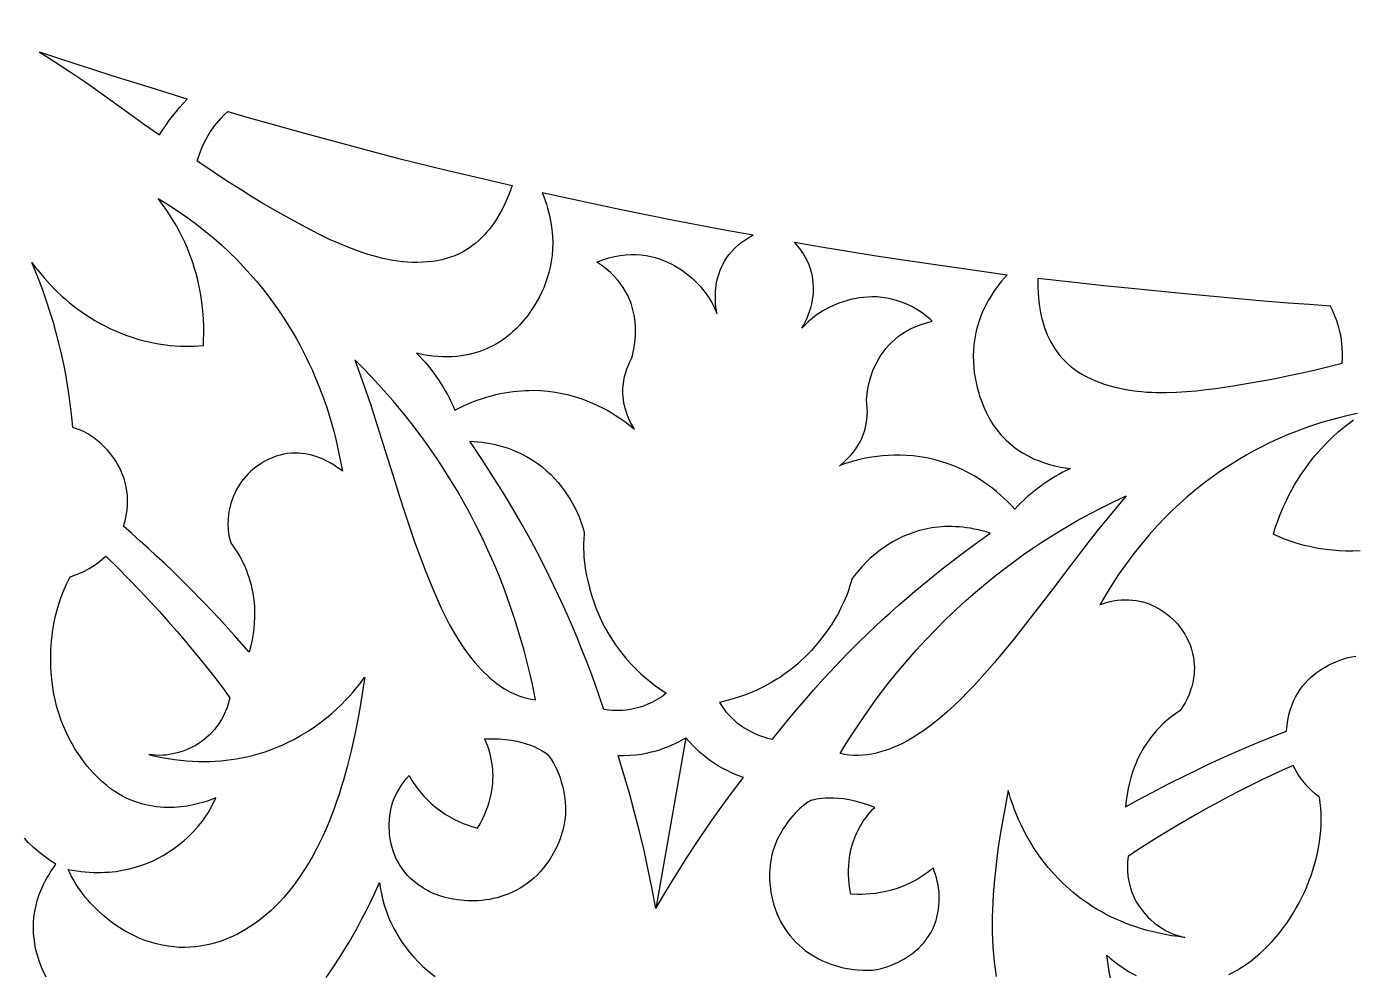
# Model space of a CAD drawing. Extents: x -570 to 570, y -570 to 570.
# Drawn here: x -121.8 to -22.7, y -429.1 to -358.4 of the extents above; entities that cross this region are included whole.
import ezdxf

# ---------------------------------------------------------------- set-up
doc = ezdxf.new("R2010")
doc.units = 0
doc.layers.add('LAYER_1', color=18, linetype='CONTINUOUS')
doc.layers.add('LAYER_2', color=174, linetype='CONTINUOUS')

msp = doc.modelspace()

# ---------------------------------------------------------------- linework, layer by layer
at = {"layer": 'LAYER_1'}
for points in [[(-120.791, -360.288), (-120.212, -360.645), (-119.638, -361.009), (-118.501, -361.755), (-117.378, -362.523), (-116.265, -363.305), (-114.053, -364.892), (-112.947, -365.685), (-111.836, -366.47), (-111.609, -366.113), (-111.371, -365.763), (-111.123, -365.42), (-110.866, -365.083), (-110.6, -364.752), (-110.327, -364.428), (-110.048, -364.11), (-109.762, -363.797), (-112.528, -362.946), (-115.291, -362.086), (-116.67, -361.649), (-118.046, -361.204), (-119.42, -360.751)], [(-85.514, -370.257), (-85.737, -370.864), (-85.884, -371.227), (-86.059, -371.619), (-86.263, -372.032), (-86.499, -372.46), (-86.768, -372.895), (-86.916, -373.112), (-87.074, -373.328), (-87.241, -373.542), (-87.418, -373.753), (-87.606, -373.96), (-87.804, -374.163), (-88.013, -374.359), (-88.232, -374.548), (-88.463, -374.73), (-88.706, -374.902), (-88.961, -375.066), (-89.228, -375.218), (-89.507, -375.359), (-89.8, -375.488), (-90.105, -375.603), (-90.424, -375.704), (-90.756, -375.789), (-91.102, -375.858), (-91.47, -375.913), (-91.838, -375.952), (-92.206, -375.976), (-92.575, -375.986), (-92.944, -375.981), (-93.314, -375.963), (-93.683, -375.932), (-94.052, -375.888), (-94.421, -375.832), (-94.789, -375.765), (-95.157, -375.687), (-95.525, -375.599), (-95.891, -375.501), (-96.257, -375.393), (-96.622, -375.277), (-96.985, -375.153), (-97.708, -374.882), (-98.424, -374.585), (-99.133, -374.265), (-99.834, -373.928), (-100.525, -373.578), (-101.205, -373.218), (-102.531, -372.488), (-103.362, -372.015), (-104.186, -371.531), (-105.005, -371.037), (-105.817, -370.532), (-106.624, -370.019), (-107.425, -369.496), (-108.221, -368.966), (-109.011, -368.428), (-108.899, -368.058), (-108.776, -367.709), (-108.643, -367.38), (-108.501, -367.071), (-108.353, -366.78), (-108.199, -366.508), (-108.041, -366.255), (-107.882, -366.019), (-107.722, -365.801), (-107.563, -365.6), (-107.256, -365.247), (-106.973, -364.959), (-106.727, -364.731), (-105.303, -365.152), (-103.876, -365.559), (-101.014, -366.348), (-98.146, -367.117), (-95.279, -367.887), (-94.065, -368.208), (-92.847, -368.517), (-90.406, -369.107), (-87.96, -369.68)], [(-108.557, -382.194), (-108.537, -381.772), (-108.527, -381.298), (-108.531, -380.775), (-108.553, -380.207), (-108.598, -379.598), (-108.671, -378.951), (-108.719, -378.614), (-108.776, -378.269), (-108.842, -377.917), (-108.918, -377.558), (-109.004, -377.192), (-109.102, -376.82), (-109.21, -376.442), (-109.331, -376.059), (-109.465, -375.671), (-109.611, -375.279), (-109.772, -374.882), (-109.947, -374.483), (-110.137, -374.08), (-110.342, -373.675), (-110.564, -373.268), (-110.802, -372.86), (-111.057, -372.45), (-111.331, -372.04), (-111.622, -371.629), (-111.933, -371.219), (-111.167, -371.687), (-110.431, -372.167), (-109.725, -372.659), (-109.047, -373.16), (-108.398, -373.67), (-107.776, -374.188), (-107.182, -374.712), (-106.614, -375.242), (-106.072, -375.777), (-105.555, -376.315), (-105.063, -376.855), (-104.595, -377.396), (-104.15, -377.938), (-103.729, -378.479), (-103.329, -379.017), (-102.952, -379.553), (-102.595, -380.084), (-102.258, -380.61), (-101.942, -381.13), (-101.644, -381.642), (-101.366, -382.145), (-101.105, -382.639), (-100.862, -383.122), (-100.635, -383.594), (-100.425, -384.052), (-100.23, -384.496), (-99.884, -385.338), (-99.594, -386.112), (-99.353, -386.807), (-99.166, -387.391), (-98.992, -387.978), (-98.83, -388.57), (-98.68, -389.165), (-98.541, -389.762), (-98.412, -390.362), (-98.294, -390.964), (-98.186, -391.567), (-98.376, -391.413), (-98.561, -391.277), (-98.802, -391.115), (-99.095, -390.939), (-99.435, -390.761), (-99.622, -390.674), (-99.82, -390.59), (-100.027, -390.512), (-100.244, -390.439), (-100.47, -390.374), (-100.705, -390.318), (-100.948, -390.273), (-101.199, -390.239), (-101.457, -390.218), (-101.721, -390.212), (-101.992, -390.222), (-102.269, -390.249), (-102.551, -390.295), (-102.837, -390.361), (-103.128, -390.448), (-103.423, -390.558), (-103.722, -390.692), (-104.023, -390.852), (-104.327, -391.039), (-104.633, -391.254), (-104.843, -391.421), (-105.04, -391.594), (-105.224, -391.772), (-105.396, -391.957), (-105.556, -392.146), (-105.703, -392.339), (-105.839, -392.536), (-105.964, -392.736), (-106.078, -392.939), (-106.181, -393.143), (-106.274, -393.349), (-106.358, -393.555), (-106.432, -393.762), (-106.497, -393.968), (-106.553, -394.174), (-106.6, -394.377), (-106.671, -394.778), (-106.713, -395.165), (-106.727, -395.534), (-106.717, -395.881), (-106.686, -396.2), (-106.636, -396.488), (-106.57, -396.739), (-106.491, -396.948), (-106.344, -397.163), (-106.206, -397.359), (-106.038, -397.615), (-105.849, -397.929), (-105.65, -398.301), (-105.448, -398.729), (-105.35, -398.965), (-105.255, -399.215), (-105.164, -399.478), (-105.079, -399.756), (-105.001, -400.047), (-104.93, -400.352), (-104.869, -400.671), (-104.819, -401.003), (-104.779, -401.349), (-104.753, -401.708), (-104.74, -402.081), (-104.743, -402.467), (-104.762, -402.866), (-104.798, -403.278), (-104.853, -403.704), (-104.928, -404.142), (-105.025, -404.593), (-105.143, -405.057), (-106.239, -403.814), (-107.357, -402.589), (-108.497, -401.383), (-109.659, -400.198), (-110.247, -399.613), (-110.841, -399.034), (-111.44, -398.46), (-112.044, -397.891), (-112.653, -397.329), (-113.268, -396.772), (-113.887, -396.221), (-114.511, -395.676), (-114.397, -395.262), (-114.312, -394.86), (-114.254, -394.472), (-114.222, -394.096), (-114.214, -393.733), (-114.229, -393.383), (-114.264, -393.045), (-114.318, -392.721), (-114.39, -392.409), (-114.478, -392.11), (-114.581, -391.824), (-114.696, -391.55), (-114.822, -391.29), (-114.958, -391.042), (-115.102, -390.807), (-115.252, -390.584), (-115.406, -390.375), (-115.564, -390.178), (-115.723, -389.994), (-115.882, -389.823), (-116.193, -389.519), (-116.484, -389.267), (-116.741, -389.065), (-116.953, -388.915), (-117.186, -388.768), (-117.457, -388.628), (-117.735, -388.504), (-118.02, -388.395), (-118.31, -388.3), (-118.381, -387.51), (-118.469, -386.721), (-118.573, -385.932), (-118.694, -385.145), (-118.83, -384.36), (-118.983, -383.578), (-119.151, -382.798), (-119.335, -382.021), (-119.535, -381.249), (-119.75, -380.481), (-119.981, -379.718), (-120.228, -378.961), (-120.49, -378.209), (-120.767, -377.464), (-121.06, -376.725), (-121.368, -375.994), (-121.105, -376.339), (-120.799, -376.722), (-120.449, -377.136), (-120.053, -377.575), (-119.611, -378.031), (-119.121, -378.496), (-118.858, -378.731), (-118.583, -378.965), (-118.296, -379.198), (-117.995, -379.429), (-117.683, -379.658), (-117.357, -379.882), (-117.018, -380.103), (-116.666, -380.317), (-116.301, -380.525), (-115.923, -380.726), (-115.531, -380.919), (-115.126, -381.102), (-114.707, -381.276), (-114.274, -381.438), (-113.826, -381.589), (-113.365, -381.727), (-112.889, -381.852), (-112.399, -381.962), (-111.895, -382.057), (-111.375, -382.136), (-111.025, -382.177), (-110.674, -382.206), (-110.321, -382.224), (-109.968, -382.233), (-109.262, -382.227)], [(-76.38, -388.441), (-76.537, -388.18), (-76.675, -387.922), (-76.797, -387.667), (-76.902, -387.417), (-76.991, -387.171), (-77.066, -386.93), (-77.127, -386.694), (-77.174, -386.462), (-77.21, -386.237), (-77.234, -386.016), (-77.248, -385.802), (-77.252, -385.595), (-77.247, -385.394), (-77.235, -385.199), (-77.189, -384.833), (-77.122, -384.497), (-77.04, -384.194), (-76.951, -383.928), (-76.86, -383.698), (-76.702, -383.363), (-76.622, -383.206), (-76.59, -383.114), (-76.537, -382.933), (-76.473, -382.672), (-76.407, -382.339), (-76.35, -381.943), (-76.311, -381.494), (-76.302, -381.252), (-76.302, -380.999), (-76.312, -380.738), (-76.332, -380.468), (-76.365, -380.192), (-76.412, -379.91), (-76.473, -379.623), (-76.55, -379.332), (-76.645, -379.039), (-76.759, -378.744), (-76.893, -378.449), (-77.047, -378.155), (-77.225, -377.863), (-77.426, -377.573), (-77.652, -377.288), (-77.904, -377.008), (-78.184, -376.734), (-78.493, -376.467), (-78.831, -376.209), (-79.202, -375.96), (-78.746, -375.787), (-78.302, -375.648), (-77.869, -375.541), (-77.448, -375.464), (-77.038, -375.416), (-76.641, -375.394), (-76.256, -375.397), (-75.884, -375.424), (-75.524, -375.471), (-75.177, -375.538), (-74.842, -375.622), (-74.521, -375.722), (-74.213, -375.836), (-73.918, -375.962), (-73.637, -376.098), (-73.37, -376.243), (-73.117, -376.394), (-72.877, -376.55), (-72.652, -376.709), (-72.442, -376.87), (-72.065, -377.186), (-71.748, -377.486), (-71.492, -377.753), (-71.298, -377.975), (-71.104, -378.22), (-70.975, -378.403), (-70.852, -378.591), (-70.624, -378.979), (-70.417, -379.379), (-70.229, -379.788), (-70.273, -379.554), (-70.305, -379.332), (-70.333, -379.051), (-70.35, -378.719), (-70.347, -378.344), (-70.336, -378.142), (-70.317, -377.933), (-70.289, -377.717), (-70.252, -377.495), (-70.204, -377.268), (-70.144, -377.037), (-70.072, -376.803), (-69.986, -376.567), (-69.885, -376.331), (-69.769, -376.094), (-69.636, -375.858), (-69.486, -375.625), (-69.317, -375.394), (-69.129, -375.167), (-68.92, -374.946), (-68.69, -374.73), (-68.438, -374.521), (-68.162, -374.32), (-67.861, -374.128), (-67.536, -373.946), (-69.511, -373.594), (-71.484, -373.228), (-73.455, -372.849), (-75.423, -372.459), (-77.389, -372.057), (-79.353, -371.645), (-81.315, -371.224), (-83.275, -370.794), (-83.16, -371.083), (-83.055, -371.37), (-82.96, -371.652), (-82.874, -371.931), (-82.798, -372.207), (-82.731, -372.48), (-82.673, -372.748), (-82.623, -373.014), (-82.547, -373.533), (-82.503, -374.038), (-82.488, -374.528), (-82.5, -375.003), (-82.536, -375.463), (-82.596, -375.906), (-82.676, -376.334), (-82.775, -376.746), (-82.89, -377.141), (-83.02, -377.52), (-83.162, -377.881), (-83.314, -378.225), (-83.475, -378.552), (-83.642, -378.861), (-83.814, -379.152), (-83.987, -379.424), (-84.16, -379.678), (-84.331, -379.913), (-84.66, -380.326), (-84.955, -380.661), (-85.201, -380.914), (-85.477, -381.172), (-85.653, -381.332), (-85.821, -381.473), (-86.041, -381.644), (-86.313, -381.835), (-86.637, -382.037), (-87.013, -382.242), (-87.22, -382.343), (-87.439, -382.441), (-87.672, -382.536), (-87.917, -382.625), (-88.174, -382.709), (-88.444, -382.786), (-88.727, -382.854), (-89.022, -382.914), (-89.33, -382.963), (-89.65, -383), (-89.982, -383.025), (-90.327, -383.037), (-90.684, -383.033), (-91.053, -383.014), (-91.434, -382.977), (-91.827, -382.923), (-92.233, -382.85), (-92.65, -382.756), (-92.426, -382.984), (-92.207, -383.219), (-91.993, -383.459), (-91.785, -383.706), (-91.584, -383.957), (-91.388, -384.214), (-91.198, -384.475), (-91.015, -384.742), (-90.838, -385.012), (-90.668, -385.287), (-90.504, -385.565), (-90.347, -385.847), (-90.197, -386.132), (-90.054, -386.421), (-89.918, -386.712), (-89.79, -387.005), (-89.435, -386.829), (-89.084, -386.665), (-88.736, -386.513), (-88.392, -386.374), (-88.05, -386.247), (-87.713, -386.131), (-87.378, -386.026), (-87.048, -385.933), (-86.721, -385.85), (-86.397, -385.777), (-86.078, -385.714), (-85.762, -385.661), (-85.451, -385.618), (-85.143, -385.583), (-84.839, -385.557), (-84.54, -385.54), (-84.245, -385.531), (-83.954, -385.529), (-83.385, -385.548), (-82.834, -385.595), (-82.302, -385.666), (-81.788, -385.76), (-81.295, -385.874), (-80.821, -386.005), (-80.368, -386.15), (-79.936, -386.308), (-79.526, -386.476), (-79.139, -386.651), (-78.774, -386.831), (-78.432, -387.013), (-78.115, -387.195), (-77.822, -387.373), (-77.554, -387.547), (-77.096, -387.868), (-76.745, -388.137), (-76.505, -388.335)], [(-61.083, -391.155), (-60.846, -390.963), (-60.628, -390.767), (-60.427, -390.569), (-60.243, -390.369), (-60.075, -390.169), (-59.922, -389.967), (-59.784, -389.765), (-59.66, -389.564), (-59.55, -389.364), (-59.452, -389.165), (-59.365, -388.968), (-59.291, -388.774), (-59.226, -388.584), (-59.171, -388.397), (-59.089, -388.036), (-59.037, -387.698), (-59.01, -387.386), (-59.003, -387.104), (-59.01, -386.858), (-59.043, -386.489), (-59.065, -386.314), (-59.063, -386.217), (-59.051, -386.028), (-59.022, -385.761), (-58.97, -385.425), (-58.889, -385.034), (-58.771, -384.598), (-58.697, -384.368), (-58.611, -384.13), (-58.512, -383.888), (-58.401, -383.641), (-58.276, -383.392), (-58.135, -383.143), (-57.979, -382.894), (-57.807, -382.647), (-57.618, -382.403), (-57.41, -382.165), (-57.184, -381.932), (-56.937, -381.708), (-56.671, -381.493), (-56.383, -381.289), (-56.072, -381.098), (-55.739, -380.919), (-55.382, -380.756), (-55, -380.61), (-54.593, -380.482), (-54.16, -380.373), (-54.351, -380.205), (-54.542, -380.046), (-54.925, -379.757), (-55.308, -379.503), (-55.69, -379.284), (-56.071, -379.098), (-56.449, -378.942), (-56.825, -378.816), (-57.196, -378.717), (-57.563, -378.643), (-57.924, -378.593), (-58.279, -378.565), (-58.627, -378.557), (-58.967, -378.568), (-59.298, -378.596), (-59.619, -378.638), (-59.93, -378.693), (-60.23, -378.76), (-60.518, -378.836), (-60.793, -378.92), (-61.054, -379.01), (-61.301, -379.105), (-61.532, -379.201), (-61.946, -379.396), (-62.289, -379.578), (-62.554, -379.736), (-62.827, -379.918), (-63.111, -380.142), (-63.383, -380.382), (-63.645, -380.633), (-63.899, -380.893), (-63.777, -380.688), (-63.672, -380.49), (-63.549, -380.236), (-63.42, -379.929), (-63.294, -379.576), (-63.235, -379.383), (-63.181, -379.179), (-63.133, -378.967), (-63.093, -378.745), (-63.06, -378.516), (-63.037, -378.279), (-63.025, -378.034), (-63.025, -377.783), (-63.039, -377.527), (-63.067, -377.265), (-63.111, -376.998), (-63.173, -376.728), (-63.252, -376.454), (-63.352, -376.177), (-63.472, -375.897), (-63.615, -375.616), (-63.781, -375.334), (-63.972, -375.052), (-64.189, -374.77), (-64.433, -374.488), (-62.455, -374.825), (-60.475, -375.148), (-58.492, -375.459), (-56.509, -375.76), (-52.537, -376.34), (-48.564, -376.907), (-48.782, -377.147), (-48.988, -377.388), (-49.183, -377.63), (-49.367, -377.871), (-49.539, -378.113), (-49.701, -378.355), (-49.853, -378.597), (-49.995, -378.838), (-50.126, -379.079), (-50.248, -379.32), (-50.361, -379.56), (-50.464, -379.799), (-50.559, -380.037), (-50.645, -380.274), (-50.792, -380.744), (-50.908, -381.209), (-50.996, -381.666), (-51.056, -382.116), (-51.091, -382.557), (-51.103, -382.988), (-51.094, -383.409), (-51.067, -383.817), (-51.023, -384.212), (-50.964, -384.593), (-50.893, -384.958), (-50.812, -385.308), (-50.722, -385.64), (-50.626, -385.954), (-50.525, -386.249), (-50.321, -386.776), (-50.124, -387.214), (-49.953, -387.554), (-49.751, -387.905), (-49.581, -388.16), (-49.406, -388.402), (-49.224, -388.632), (-49.038, -388.849), (-48.848, -389.054), (-48.653, -389.248), (-48.455, -389.431), (-48.254, -389.603), (-48.051, -389.765), (-47.846, -389.916), (-47.639, -390.058), (-47.431, -390.19), (-47.015, -390.427), (-46.6, -390.63), (-46.192, -390.802), (-45.795, -390.945), (-45.411, -391.063), (-45.046, -391.158), (-44.703, -391.232), (-44.386, -391.289), (-43.847, -391.361), (-44.136, -391.5), (-44.423, -391.646), (-44.706, -391.8), (-44.985, -391.961), (-45.261, -392.13), (-45.533, -392.305), (-45.801, -392.487), (-46.064, -392.675), (-46.323, -392.869), (-46.577, -393.07), (-46.826, -393.276), (-47.07, -393.488), (-47.308, -393.706), (-47.541, -393.929), (-47.769, -394.156), (-47.99, -394.389), (-48.263, -394.102), (-48.538, -393.828), (-48.813, -393.568), (-49.09, -393.319), (-49.367, -393.083), (-49.646, -392.859), (-49.924, -392.647), (-50.203, -392.447), (-50.483, -392.257), (-50.762, -392.078), (-51.041, -391.911), (-51.32, -391.753), (-51.598, -391.606), (-51.875, -391.468), (-52.152, -391.34), (-52.427, -391.222), (-52.702, -391.112), (-52.975, -391.011), (-53.516, -390.835), (-54.05, -390.69), (-54.574, -390.575), (-55.089, -390.488), (-55.591, -390.426), (-56.081, -390.387), (-56.556, -390.369), (-57.016, -390.369), (-57.458, -390.387), (-57.882, -390.418), (-58.286, -390.462), (-58.669, -390.516), (-59.029, -390.578), (-59.365, -390.646), (-59.675, -390.717), (-60.215, -390.862), (-60.637, -390.995), (-60.93, -391.098)], [(-46.279, -377.189), (-46.278, -377.835), (-46.263, -378.226), (-46.233, -378.653), (-46.183, -379.112), (-46.108, -379.594), (-46.003, -380.094), (-45.938, -380.349), (-45.864, -380.605), (-45.78, -380.863), (-45.685, -381.122), (-45.58, -381.38), (-45.463, -381.637), (-45.334, -381.893), (-45.192, -382.145), (-45.037, -382.394), (-44.868, -382.639), (-44.684, -382.879), (-44.485, -383.113), (-44.271, -383.34), (-44.04, -383.56), (-43.793, -383.772), (-43.528, -383.974), (-43.244, -384.167), (-42.943, -384.349), (-42.63, -384.518), (-42.311, -384.674), (-41.987, -384.817), (-41.658, -384.948), (-41.324, -385.066), (-40.986, -385.173), (-40.643, -385.269), (-40.297, -385.353), (-39.947, -385.427), (-39.594, -385.492), (-39.237, -385.546), (-38.878, -385.591), (-38.517, -385.628), (-38.153, -385.655), (-37.788, -385.675), (-37.42, -385.688), (-36.682, -385.691), (-35.941, -385.668), (-35.2, -385.623), (-34.46, -385.559), (-33.724, -385.478), (-32.994, -385.385), (-31.562, -385.173), (-30.555, -385.008), (-29.551, -384.829), (-28.548, -384.638), (-27.548, -384.435), (-26.551, -384.22), (-25.555, -383.994), (-24.563, -383.757), (-23.573, -383.51), (-23.552, -383.123), (-23.548, -382.752), (-23.561, -382.396), (-23.589, -382.056), (-23.629, -381.731), (-23.681, -381.422), (-23.742, -381.129), (-23.812, -380.852), (-23.887, -380.592), (-23.968, -380.348), (-24.136, -379.91), (-24.303, -379.54), (-24.455, -379.24), (-26.01, -379.133), (-27.595, -379.016), (-29.716, -378.846), (-32.374, -378.616), (-35.566, -378.318), (-39.294, -377.945), (-41.358, -377.728), (-43.555, -377.489)], [(-97.258, -383.266), (-96.846, -384.382), (-96.452, -385.505), (-96.071, -386.634), (-95.703, -387.767), (-94.987, -390.04), (-94.28, -392.317), (-93.922, -393.453), (-93.557, -394.587), (-93.182, -395.717), (-92.794, -396.841), (-92.389, -397.959), (-91.966, -399.07), (-91.52, -400.172), (-91.048, -401.264), (-90.781, -401.844), (-90.492, -402.433), (-90.182, -403.023), (-89.85, -403.611), (-89.496, -404.192), (-89.12, -404.758), (-88.923, -405.035), (-88.721, -405.307), (-88.514, -405.573), (-88.3, -405.832), (-88.082, -406.084), (-87.857, -406.329), (-87.627, -406.565), (-87.391, -406.791), (-87.149, -407.008), (-86.901, -407.215), (-86.648, -407.411), (-86.389, -407.594), (-86.124, -407.766), (-85.853, -407.924), (-85.576, -408.069), (-85.294, -408.2), (-85.005, -408.316), (-84.711, -408.416), (-84.41, -408.499), (-84.104, -408.566), (-83.764, -408.62), (-83.892, -407.986), (-84.027, -407.359), (-84.168, -406.741), (-84.314, -406.131), (-84.624, -404.935), (-84.956, -403.771), (-85.308, -402.638), (-85.678, -401.538), (-86.066, -400.468), (-86.47, -399.43), (-86.888, -398.423), (-87.319, -397.446), (-87.762, -396.5), (-88.216, -395.584), (-88.678, -394.698), (-89.147, -393.842), (-89.623, -393.015), (-90.103, -392.218), (-90.586, -391.45), (-91.071, -390.71), (-91.557, -390), (-92.041, -389.317), (-92.523, -388.663), (-93.001, -388.037), (-93.474, -387.439), (-93.94, -386.868), (-94.398, -386.325), (-94.846, -385.808), (-95.284, -385.319), (-95.709, -384.856), (-96.517, -384.009)], [(-78.664, -409.337), (-78.99, -408.388), (-79.32, -407.461), (-79.655, -406.556), (-79.992, -405.674), (-80.332, -404.814), (-80.674, -403.976), (-81.018, -403.159), (-81.364, -402.364), (-81.71, -401.591), (-82.056, -400.839), (-82.401, -400.108), (-82.746, -399.398), (-83.431, -398.04), (-84.107, -396.763), (-84.769, -395.566), (-85.413, -394.449), (-86.035, -393.409), (-86.632, -392.445), (-87.198, -391.556), (-87.731, -390.74), (-88.677, -389.324), (-88.357, -389.343), (-88.045, -389.371), (-87.74, -389.406), (-87.443, -389.45), (-87.153, -389.5), (-86.871, -389.558), (-86.596, -389.623), (-86.328, -389.695), (-86.067, -389.772), (-85.813, -389.857), (-85.567, -389.946), (-85.327, -390.042), (-84.867, -390.249), (-84.434, -390.475), (-84.026, -390.718), (-83.644, -390.976), (-83.286, -391.246), (-82.951, -391.528), (-82.639, -391.818), (-82.35, -392.115), (-82.082, -392.416), (-81.834, -392.719), (-81.607, -393.022), (-81.4, -393.324), (-81.211, -393.621), (-81.04, -393.912), (-80.886, -394.194), (-80.749, -394.466), (-80.522, -394.971), (-80.353, -395.407), (-80.237, -395.76), (-80.168, -396.011), (-80.141, -396.143), (-80.148, -396.289), (-80.171, -396.591), (-80.188, -397.045), (-80.188, -397.327), (-80.177, -397.644), (-80.153, -397.997), (-80.115, -398.384), (-80.057, -398.804), (-79.979, -399.258), (-79.877, -399.744), (-79.748, -400.261), (-79.589, -400.81), (-79.398, -401.389), (-79.265, -401.752), (-79.125, -402.104), (-78.978, -402.444), (-78.825, -402.773), (-78.666, -403.091), (-78.502, -403.397), (-78.333, -403.694), (-78.16, -403.979), (-77.984, -404.255), (-77.804, -404.52), (-77.436, -405.02), (-77.061, -405.482), (-76.682, -405.907), (-76.305, -406.295), (-75.932, -406.65), (-75.568, -406.971), (-75.216, -407.261), (-74.881, -407.52), (-74.566, -407.751), (-74.014, -408.132), (-74.355, -408.387), (-74.698, -408.609), (-75.041, -408.798), (-75.382, -408.958), (-75.72, -409.09), (-76.052, -409.197), (-76.377, -409.281), (-76.693, -409.344), (-76.998, -409.387), (-77.29, -409.414), (-77.567, -409.426), (-77.827, -409.425), (-78.069, -409.414), (-78.29, -409.394)], [(-39.69, -393.401), (-40.421, -394.265), (-41.139, -395.139), (-41.847, -396.023), (-42.546, -396.913), (-43.926, -398.709), (-45.298, -400.512), (-46.677, -402.309), (-47.374, -403.2), (-48.079, -404.085), (-48.795, -404.961), (-49.522, -405.827), (-50.264, -406.681), (-51.022, -407.52), (-51.5, -408.028), (-52.002, -408.539), (-52.527, -409.047), (-53.073, -409.546), (-53.639, -410.031), (-54.223, -410.494), (-54.521, -410.716), (-54.824, -410.931), (-55.13, -411.138), (-55.439, -411.336), (-55.752, -411.524), (-56.068, -411.702), (-56.387, -411.869), (-56.708, -412.024), (-57.032, -412.166), (-57.359, -412.296), (-57.687, -412.411), (-58.018, -412.511), (-58.35, -412.596), (-58.683, -412.665), (-59.018, -412.717), (-59.355, -412.751), (-59.692, -412.767), (-60.03, -412.764), (-60.368, -412.74), (-60.707, -412.696), (-61.044, -412.632), (-60.707, -412.079), (-60.366, -411.536), (-60.023, -411.003), (-59.677, -410.479), (-58.976, -409.46), (-58.266, -408.479), (-57.548, -407.535), (-56.824, -406.627), (-56.093, -405.754), (-55.359, -404.916), (-54.621, -404.112), (-53.882, -403.341), (-53.141, -402.603), (-52.402, -401.897), (-51.665, -401.222), (-50.93, -400.577), (-50.201, -399.963), (-49.476, -399.377), (-48.759, -398.82), (-48.05, -398.291), (-47.351, -397.789), (-46.662, -397.313), (-45.985, -396.863), (-45.322, -396.437), (-44.673, -396.036), (-44.039, -395.659), (-43.423, -395.304), (-42.825, -394.971), (-42.246, -394.66), (-41.689, -394.37), (-40.64, -393.848)], [(-66.081, -411.551), (-65.039, -410.271), (-64.436, -409.544), (-63.775, -408.765), (-63.054, -407.936), (-62.27, -407.061), (-61.42, -406.144), (-60.502, -405.189), (-59.514, -404.199), (-58.992, -403.692), (-58.451, -403.178), (-57.892, -402.657), (-57.313, -402.129), (-56.715, -401.595), (-56.097, -401.056), (-55.458, -400.512), (-54.799, -399.963), (-54.119, -399.41), (-53.417, -398.853), (-52.694, -398.292), (-51.949, -397.729), (-51.182, -397.164), (-50.393, -396.596), (-49.829, -396.193), (-50.135, -396.099), (-50.437, -396.015), (-50.735, -395.942), (-51.028, -395.879), (-51.317, -395.826), (-51.602, -395.782), (-51.882, -395.747), (-52.157, -395.721), (-52.429, -395.703), (-52.695, -395.694), (-52.957, -395.693), (-53.215, -395.699), (-53.717, -395.734), (-54.201, -395.797), (-54.667, -395.885), (-55.114, -395.995), (-55.544, -396.127), (-55.954, -396.277), (-56.347, -396.443), (-56.721, -396.623), (-57.076, -396.815), (-57.412, -397.016), (-57.73, -397.225), (-58.029, -397.438), (-58.308, -397.654), (-58.569, -397.87), (-58.811, -398.084), (-59.033, -398.295), (-59.42, -398.694), (-59.729, -399.049), (-59.96, -399.342), (-60.111, -399.556), (-60.182, -399.672), (-60.225, -399.811), (-60.307, -400.104), (-60.446, -400.536), (-60.543, -400.801), (-60.662, -401.096), (-60.805, -401.419), (-60.974, -401.77), (-61.172, -402.146), (-61.4, -402.546), (-61.663, -402.969), (-61.961, -403.412), (-62.298, -403.874), (-62.675, -404.353), (-62.924, -404.649), (-63.175, -404.931), (-63.429, -405.2), (-63.685, -405.456), (-63.942, -405.699), (-64.201, -405.931), (-64.461, -406.151), (-64.721, -406.359), (-64.981, -406.556), (-65.241, -406.743), (-65.5, -406.919), (-65.758, -407.085), (-66.268, -407.389), (-66.769, -407.656), (-67.257, -407.89), (-67.729, -408.094), (-68.181, -408.269), (-68.611, -408.42), (-69.015, -408.548), (-69.389, -408.657), (-70.038, -408.826), (-69.804, -409.182), (-69.557, -409.506), (-69.299, -409.801), (-69.032, -410.067), (-68.76, -410.305), (-68.484, -410.518), (-68.207, -410.707), (-67.932, -410.873), (-67.66, -411.017), (-67.395, -411.142), (-67.139, -411.248), (-66.895, -411.337), (-66.664, -411.41), (-66.45, -411.47)], [(-118.648, -421.274), (-118.322, -421.334), (-118.002, -421.384), (-117.687, -421.425), (-117.378, -421.456), (-117.074, -421.48), (-116.776, -421.494), (-116.483, -421.501), (-116.195, -421.5), (-115.913, -421.491), (-115.636, -421.475), (-115.098, -421.421), (-114.582, -421.341), (-114.086, -421.237), (-113.612, -421.112), (-113.158, -420.966), (-112.726, -420.803), (-112.314, -420.624), (-111.922, -420.431), (-111.551, -420.227), (-111.199, -420.014), (-110.868, -419.794), (-110.557, -419.569), (-110.266, -419.341), (-109.995, -419.112), (-109.743, -418.885), (-109.51, -418.662), (-109.297, -418.444), (-108.928, -418.033), (-108.634, -417.671), (-108.416, -417.374), (-108.198, -417.044), (-108.041, -416.774), (-107.895, -416.498), (-107.624, -415.936), (-107.886, -416.039), (-108.191, -416.148), (-108.535, -416.258), (-108.915, -416.365), (-109.328, -416.462), (-109.771, -416.545), (-110.241, -416.608), (-110.735, -416.647), (-110.989, -416.656), (-111.249, -416.656), (-111.513, -416.648), (-111.781, -416.631), (-112.053, -416.603), (-112.328, -416.565), (-112.605, -416.516), (-112.886, -416.455), (-113.168, -416.381), (-113.453, -416.294), (-113.738, -416.193), (-114.025, -416.078), (-114.312, -415.948), (-114.6, -415.801), (-114.887, -415.639), (-115.174, -415.459), (-115.291, -415.381), (-115.502, -415.227), (-115.794, -414.996), (-116.15, -414.688), (-116.347, -414.503), (-116.555, -414.298), (-116.771, -414.073), (-116.994, -413.827), (-117.221, -413.559), (-117.451, -413.271), (-117.682, -412.961), (-117.912, -412.63), (-118.139, -412.276), (-118.361, -411.9), (-118.577, -411.502), (-118.783, -411.082), (-118.979, -410.638), (-119.162, -410.172), (-119.331, -409.682), (-119.484, -409.169), (-119.618, -408.631), (-119.732, -408.07), (-119.824, -407.485), (-119.892, -406.875), (-119.934, -406.241), (-119.948, -405.581), (-119.944, -405.242), (-119.932, -404.897), (-119.913, -404.545), (-119.885, -404.187), (-119.854, -403.879), (-119.815, -403.571), (-119.768, -403.264), (-119.714, -402.958), (-119.584, -402.348), (-119.424, -401.745), (-119.235, -401.15), (-119.019, -400.565), (-118.776, -399.993), (-118.507, -399.434), (-118.14, -399.316), (-117.779, -399.175), (-117.426, -399.012), (-117.082, -398.828), (-116.75, -398.624), (-116.432, -398.401), (-116.129, -398.159), (-115.842, -397.901), (-114.953, -398.777), (-114.109, -399.63), (-113.31, -400.457), (-112.556, -401.258), (-111.844, -402.032), (-111.175, -402.779), (-110.546, -403.496), (-109.958, -404.182), (-109.409, -404.838), (-108.898, -405.462), (-107.987, -406.608), (-107.216, -407.612), (-106.578, -408.467), (-106.677, -408.836), (-106.791, -409.183), (-106.919, -409.51), (-107.06, -409.816), (-107.214, -410.102), (-107.378, -410.369), (-107.551, -410.617), (-107.734, -410.848), (-107.923, -411.061), (-108.118, -411.258), (-108.319, -411.44), (-108.523, -411.606), (-108.729, -411.757), (-108.937, -411.895), (-109.146, -412.02), (-109.353, -412.132), (-109.558, -412.232), (-109.759, -412.321), (-110.148, -412.468), (-110.508, -412.578), (-110.832, -412.656), (-111.11, -412.709), (-111.331, -412.74), (-111.569, -412.761), (-111.837, -412.765), (-112.104, -412.755), (-112.639, -412.71), (-112.149, -412.823), (-111.666, -412.921), (-111.191, -413.005), (-110.724, -413.074), (-110.265, -413.13), (-109.813, -413.173), (-109.369, -413.202), (-108.933, -413.219), (-108.504, -413.224), (-108.083, -413.218), (-107.67, -413.2), (-107.264, -413.171), (-106.866, -413.132), (-106.476, -413.083), (-106.093, -413.024), (-105.718, -412.957), (-105.351, -412.88), (-104.991, -412.795), (-104.639, -412.702), (-104.294, -412.601), (-103.957, -412.493), (-103.627, -412.379), (-103.305, -412.258), (-102.991, -412.131), (-102.684, -411.999), (-102.385, -411.862), (-101.809, -411.574), (-101.263, -411.27), (-100.747, -410.954), (-100.261, -410.63), (-99.804, -410.299), (-99.378, -409.966), (-98.981, -409.635), (-98.614, -409.307), (-98.276, -408.987), (-97.968, -408.678), (-97.689, -408.383), (-97.44, -408.105), (-97.22, -407.848), (-96.867, -407.409), (-96.631, -407.091), (-96.51, -406.922), (-96.681, -408.012), (-96.866, -409.111), (-97.068, -410.214), (-97.29, -411.318), (-97.535, -412.42), (-97.805, -413.517), (-97.951, -414.062), (-98.104, -414.604), (-98.266, -415.143), (-98.435, -415.678), (-98.614, -416.21), (-98.801, -416.736), (-98.998, -417.258), (-99.205, -417.775), (-99.422, -418.286), (-99.649, -418.791), (-99.887, -419.289), (-100.137, -419.78), (-100.399, -420.263), (-100.672, -420.739), (-100.958, -421.206), (-101.257, -421.664), (-101.569, -422.113), (-101.894, -422.553), (-102.234, -422.982), (-102.588, -423.401), (-102.843, -423.682), (-103.151, -423.998), (-103.51, -424.338), (-103.918, -424.695), (-104.374, -425.058), (-104.62, -425.239), (-104.877, -425.418), (-105.145, -425.594), (-105.424, -425.767), (-105.713, -425.933), (-106.014, -426.094), (-106.324, -426.246), (-106.644, -426.39), (-106.975, -426.524), (-107.314, -426.647), (-107.664, -426.758), (-108.022, -426.855), (-108.39, -426.938), (-108.766, -427.005), (-109.151, -427.055), (-109.544, -427.087), (-109.946, -427.1), (-110.355, -427.092), (-110.772, -427.063), (-111.197, -427.011), (-111.629, -426.936), (-112.068, -426.835), (-112.329, -426.764), (-112.588, -426.684), (-112.846, -426.596), (-113.102, -426.499), (-113.356, -426.395), (-113.609, -426.282), (-113.859, -426.162), (-114.106, -426.035), (-114.351, -425.9), (-114.593, -425.758), (-115.066, -425.455), (-115.524, -425.125), (-115.965, -424.772), (-116.387, -424.396), (-116.788, -424), (-116.98, -423.794), (-117.167, -423.584), (-117.347, -423.369), (-117.52, -423.151), (-117.687, -422.928), (-117.847, -422.701), (-118, -422.471), (-118.145, -422.238), (-118.283, -422.001), (-118.413, -421.761), (-118.534, -421.519)], [(-93.21, -414.276), (-93.065, -414.526), (-92.916, -414.765), (-92.761, -414.994), (-92.602, -415.213), (-92.44, -415.422), (-92.274, -415.621), (-92.105, -415.811), (-91.933, -415.992), (-91.584, -416.328), (-91.229, -416.63), (-90.872, -416.9), (-90.517, -417.141), (-90.165, -417.353), (-89.822, -417.539), (-89.489, -417.7), (-89.171, -417.839), (-88.871, -417.957), (-88.591, -418.055), (-88.107, -418.203), (-87.911, -417.866), (-87.736, -417.535), (-87.582, -417.208), (-87.447, -416.887), (-87.33, -416.571), (-87.23, -416.262), (-87.148, -415.96), (-87.08, -415.664), (-87.027, -415.376), (-86.988, -415.095), (-86.961, -414.822), (-86.946, -414.557), (-86.941, -414.301), (-86.947, -414.054), (-86.96, -413.817), (-86.982, -413.589), (-87.044, -413.163), (-87.125, -412.78), (-87.217, -412.442), (-87.313, -412.153), (-87.484, -411.73), (-87.576, -411.532), (-87.025, -411.522), (-86.51, -411.538), (-86.03, -411.578), (-85.585, -411.637), (-85.175, -411.713), (-84.8, -411.802), (-84.459, -411.9), (-84.153, -412.005), (-83.881, -412.113), (-83.642, -412.22), (-83.438, -412.323), (-83.267, -412.419), (-83.026, -412.575), (-82.917, -412.66), (-82.859, -412.72), (-82.75, -412.853), (-82.6, -413.061), (-82.422, -413.349), (-82.327, -413.524), (-82.23, -413.721), (-82.131, -413.939), (-82.034, -414.179), (-81.938, -414.442), (-81.847, -414.728), (-81.761, -415.037), (-81.682, -415.371), (-81.621, -415.684), (-81.577, -415.992), (-81.547, -416.294), (-81.533, -416.591), (-81.532, -416.883), (-81.544, -417.169), (-81.569, -417.449), (-81.605, -417.723), (-81.652, -417.99), (-81.71, -418.252), (-81.777, -418.507), (-81.852, -418.755), (-81.936, -418.996), (-82.027, -419.231), (-82.124, -419.458), (-82.227, -419.678), (-82.449, -420.095), (-82.685, -420.482), (-82.929, -420.836), (-83.177, -421.157), (-83.422, -421.443), (-83.658, -421.693), (-83.88, -421.906), (-84.082, -422.081), (-84.357, -422.294), (-84.636, -422.489), (-84.917, -422.666), (-85.201, -422.826), (-85.486, -422.969), (-85.773, -423.095), (-86.06, -423.207), (-86.347, -423.303), (-86.634, -423.385), (-86.92, -423.454), (-87.204, -423.51), (-87.486, -423.554), (-87.765, -423.586), (-88.041, -423.607), (-88.314, -423.618), (-88.582, -423.619), (-88.845, -423.611), (-89.103, -423.595), (-89.354, -423.571), (-89.599, -423.54), (-90.068, -423.46), (-90.504, -423.359), (-90.903, -423.243), (-91.26, -423.117), (-91.572, -422.986), (-91.833, -422.855), (-92.185, -422.648), (-92.508, -422.43), (-92.803, -422.203), (-93.071, -421.967), (-93.314, -421.723), (-93.532, -421.473), (-93.728, -421.218), (-93.901, -420.958), (-94.053, -420.696), (-94.186, -420.431), (-94.3, -420.165), (-94.397, -419.9), (-94.477, -419.636), (-94.542, -419.374), (-94.594, -419.116), (-94.632, -418.862), (-94.659, -418.614), (-94.675, -418.373), (-94.682, -418.139), (-94.681, -417.914), (-94.658, -417.496), (-94.616, -417.127), (-94.565, -416.815), (-94.513, -416.57), (-94.443, -416.313), (-94.34, -416.033), (-94.219, -415.76), (-94.082, -415.493), (-93.931, -415.234), (-93.767, -414.982), (-93.591, -414.738), (-93.405, -414.503)], [(-72.554, -411.447), (-74.802, -424.196), (-75.066, -422.75), (-75.355, -421.309), (-75.67, -419.872), (-76.01, -418.441), (-76.375, -417.016), (-76.764, -415.598), (-77.178, -414.187), (-77.615, -412.784), (-77.151, -412.782), (-76.705, -412.76), (-76.279, -412.72), (-75.873, -412.664), (-75.486, -412.593), (-75.119, -412.511), (-74.772, -412.418), (-74.445, -412.317), (-74.138, -412.21), (-73.851, -412.098), (-73.583, -411.984), (-73.337, -411.87), (-72.904, -411.648)], [(-72.545, -411.449), (-74.792, -424.198), (-74.05, -422.927), (-73.284, -421.67), (-72.496, -420.426), (-71.687, -419.195), (-70.857, -417.979), (-70.005, -416.777), (-69.134, -415.591), (-68.243, -414.42), (-68.679, -414.261), (-69.09, -414.089), (-69.476, -413.907), (-69.839, -413.717), (-70.178, -413.52), (-70.495, -413.318), (-70.79, -413.113), (-71.063, -412.908), (-71.315, -412.703), (-71.547, -412.5), (-71.76, -412.303), (-71.953, -412.112), (-72.284, -411.756)], [(-54.101, -421.168), (-54.324, -421.351), (-54.549, -421.522), (-54.774, -421.682), (-55, -421.831), (-55.225, -421.971), (-55.45, -422.1), (-55.675, -422.22), (-55.898, -422.331), (-56.342, -422.526), (-56.779, -422.689), (-57.206, -422.822), (-57.621, -422.927), (-58.023, -423.008), (-58.407, -423.067), (-58.774, -423.106), (-59.118, -423.13), (-59.44, -423.14), (-59.735, -423.139), (-60.24, -423.115), (-60.309, -422.731), (-60.36, -422.359), (-60.393, -421.999), (-60.41, -421.651), (-60.412, -421.314), (-60.4, -420.99), (-60.374, -420.677), (-60.337, -420.376), (-60.288, -420.087), (-60.229, -419.81), (-60.16, -419.544), (-60.084, -419.29), (-60.001, -419.048), (-59.912, -418.817), (-59.817, -418.599), (-59.719, -418.391), (-59.515, -418.012), (-59.308, -417.68), (-59.106, -417.394), (-58.916, -417.155), (-58.611, -416.816), (-58.457, -416.661), (-58.972, -416.465), (-59.462, -416.305), (-59.927, -416.18), (-60.366, -416.085), (-60.777, -416.018), (-61.161, -415.974), (-61.514, -415.952), (-61.838, -415.947), (-62.131, -415.956), (-62.391, -415.976), (-62.618, -416.004), (-62.811, -416.036), (-63.091, -416.101), (-63.223, -416.144), (-63.298, -416.181), (-63.446, -416.269), (-63.658, -416.414), (-63.924, -416.625), (-64.073, -416.757), (-64.232, -416.909), (-64.399, -417.08), (-64.573, -417.273), (-64.752, -417.488), (-64.936, -417.726), (-65.123, -417.988), (-65.312, -418.275), (-65.475, -418.548), (-65.622, -418.822), (-65.753, -419.097), (-65.868, -419.371), (-65.969, -419.645), (-66.055, -419.917), (-66.128, -420.189), (-66.187, -420.459), (-66.234, -420.726), (-66.27, -420.991), (-66.294, -421.254), (-66.308, -421.513), (-66.312, -421.768), (-66.307, -422.019), (-66.293, -422.266), (-66.271, -422.508), (-66.206, -422.975), (-66.117, -423.419), (-66.008, -423.835), (-65.885, -424.221), (-65.753, -424.574), (-65.616, -424.889), (-65.481, -425.165), (-65.351, -425.398), (-65.165, -425.692), (-64.969, -425.97), (-64.765, -426.232), (-64.553, -426.478), (-64.333, -426.709), (-64.107, -426.926), (-63.875, -427.127), (-63.638, -427.315), (-63.396, -427.49), (-63.151, -427.651), (-62.903, -427.8), (-62.653, -427.937), (-62.401, -428.061), (-62.149, -428.175), (-61.896, -428.277), (-61.645, -428.369), (-61.395, -428.451), (-61.147, -428.523), (-60.902, -428.585), (-60.661, -428.639), (-60.193, -428.722), (-59.749, -428.775), (-59.334, -428.801), (-58.955, -428.803), (-58.618, -428.786), (-58.328, -428.751), (-58.052, -428.69), (-57.793, -428.618), (-57.473, -428.514), (-57.104, -428.372), (-56.699, -428.189), (-56.488, -428.081), (-56.272, -427.961), (-56.055, -427.828), (-55.837, -427.683), (-55.62, -427.524), (-55.406, -427.352), (-55.196, -427.165), (-54.993, -426.963), (-54.797, -426.746), (-54.612, -426.513), (-54.437, -426.263), (-54.275, -425.996), (-54.127, -425.712), (-53.996, -425.41), (-53.883, -425.09), (-53.789, -424.75), (-53.716, -424.391), (-53.667, -424.012), (-53.641, -423.612), (-53.642, -423.191), (-53.659, -422.933), (-53.688, -422.674), (-53.731, -422.417), (-53.785, -422.162), (-53.851, -421.909), (-53.926, -421.659), (-54.009, -421.412)]]:
    msp.add_lwpolyline(points, close=True, dxfattribs=at)
for points in [[(-22.419, -387.252), (-23.128, -387.408), (-23.903, -387.599), (-24.739, -387.829), (-25.177, -387.961), (-25.629, -388.105), (-26.093, -388.261), (-26.568, -388.431), (-27.054, -388.615), (-27.55, -388.813), (-28.055, -389.026), (-28.568, -389.256), (-29.09, -389.501), (-29.618, -389.765), (-30.153, -390.045), (-30.694, -390.345), (-31.239, -390.664), (-31.789, -391.002), (-32.342, -391.361), (-32.897, -391.742), (-33.455, -392.144), (-34.014, -392.568), (-34.573, -393.016), (-35.132, -393.488), (-35.69, -393.984), (-36.247, -394.505), (-36.801, -395.052), (-37.352, -395.626), (-37.965, -396.303), (-38.557, -397), (-39.127, -397.715), (-39.676, -398.448), (-40.204, -399.197), (-40.71, -399.959), (-41.195, -400.735), (-41.658, -401.523), (-41.32, -401.407), (-40.992, -401.315), (-40.672, -401.245), (-40.361, -401.195), (-40.059, -401.165), (-39.767, -401.153), (-39.483, -401.158), (-39.21, -401.178), (-38.945, -401.213), (-38.691, -401.261), (-38.446, -401.321), (-38.211, -401.392), (-37.986, -401.472), (-37.77, -401.56), (-37.565, -401.655), (-37.371, -401.756), (-37.186, -401.862), (-37.012, -401.97), (-36.696, -402.192), (-36.422, -402.412), (-36.192, -402.62), (-36.007, -402.805), (-35.867, -402.959), (-35.726, -403.13), (-35.511, -403.427), (-35.323, -403.723), (-35.16, -404.016), (-35.02, -404.306), (-34.903, -404.594), (-34.808, -404.878), (-34.732, -405.158), (-34.675, -405.434), (-34.635, -405.704), (-34.612, -405.97), (-34.604, -406.229), (-34.609, -406.482), (-34.627, -406.728), (-34.657, -406.966), (-34.696, -407.197), (-34.744, -407.419), (-34.8, -407.632), (-34.862, -407.837), (-35, -408.215), (-35.148, -408.55), (-35.297, -408.838), (-35.436, -409.075), (-35.555, -409.257), (-35.696, -409.441), (-35.907, -409.592), (-36.104, -409.73), (-36.35, -409.913), (-36.634, -410.144), (-36.949, -410.424), (-37.285, -410.759), (-37.458, -410.946), (-37.633, -411.149), (-37.808, -411.365), (-37.983, -411.597), (-38.156, -411.844), (-38.326, -412.107), (-38.493, -412.385), (-38.654, -412.68), (-38.81, -412.992), (-38.957, -413.32), (-39.097, -413.666), (-39.226, -414.03), (-39.345, -414.411), (-39.452, -414.811), (-39.545, -415.23), (-39.625, -415.668), (-39.689, -416.125), (-39.736, -416.601), (-38.852, -416.119), (-37.8, -415.552), (-36.575, -414.911), (-35.174, -414.207), (-34.405, -413.834), (-33.592, -413.449), (-32.732, -413.054), (-31.825, -412.649), (-30.871, -412.236), (-29.87, -411.816), (-28.82, -411.39), (-27.722, -410.961), (-27.687, -410.534), (-27.63, -410.129), (-27.551, -409.746), (-27.453, -409.383), (-27.336, -409.04), (-27.203, -408.718), (-27.054, -408.414), (-26.892, -408.129), (-26.718, -407.862), (-26.533, -407.612), (-26.339, -407.379), (-26.137, -407.163), (-25.929, -406.962), (-25.717, -406.777), (-25.502, -406.606), (-25.285, -406.45), (-25.068, -406.307), (-24.853, -406.177), (-24.64, -406.059), (-24.433, -405.954), (-24.037, -405.776), (-23.678, -405.639), (-23.367, -405.539), (-23.117, -405.471), (-22.847, -405.413), (-22.546, -405.373)], [(-22.224, -397.496), (-22.768, -397.518), (-23.295, -397.519), (-23.802, -397.5), (-24.289, -397.464), (-24.756, -397.414), (-25.2, -397.35), (-25.623, -397.275), (-26.022, -397.192), (-26.397, -397.102), (-26.747, -397.007), (-27.072, -396.909), (-27.37, -396.812), (-27.884, -396.623), (-28.282, -396.457), (-28.559, -396.332), (-28.707, -396.263), (-28.561, -395.801), (-28.407, -395.353), (-28.244, -394.919), (-28.073, -394.498), (-27.894, -394.09), (-27.709, -393.694), (-27.517, -393.312), (-27.32, -392.942), (-27.118, -392.585), (-26.911, -392.241), (-26.7, -391.908), (-26.486, -391.588), (-26.269, -391.279), (-26.05, -390.983), (-25.83, -390.698), (-25.608, -390.425), (-25.164, -389.913), (-24.723, -389.445), (-24.289, -389.02), (-23.868, -388.639), (-23.463, -388.298), (-23.08, -387.997), (-22.724, -387.736)], [(-32.025, -429.122), (-31.778, -428.996), (-31.416, -428.794), (-31.061, -428.576), (-30.713, -428.342), (-30.373, -428.093), (-30.041, -427.829), (-29.717, -427.552), (-29.402, -427.261), (-29.095, -426.957), (-28.798, -426.642), (-28.51, -426.315), (-28.232, -425.977), (-27.964, -425.63), (-27.706, -425.273), (-27.459, -424.907), (-27.223, -424.533), (-26.997, -424.151), (-26.784, -423.762), (-26.581, -423.368), (-26.391, -422.967), (-26.213, -422.562), (-26.048, -422.152), (-25.896, -421.739), (-25.756, -421.322), (-25.63, -420.903), (-25.518, -420.482), (-25.42, -420.061), (-25.336, -419.638), (-25.266, -419.216), (-25.212, -418.795), (-25.172, -418.375), (-25.148, -417.957), (-25.14, -417.541), (-25.148, -417.129), (-25.172, -416.716), (-25.208, -416.305), (-25.255, -415.895), (-25.562, -415.657), (-25.854, -415.398), (-26.13, -415.12), (-26.389, -414.825), (-26.63, -414.515), (-26.852, -414.192), (-27.053, -413.857), (-27.233, -413.512), (-28.035, -413.873), (-28.833, -414.244), (-29.627, -414.623), (-30.418, -415.01), (-31.204, -415.407), (-31.986, -415.812), (-32.764, -416.225), (-33.537, -416.647), (-34.306, -417.077), (-35.071, -417.515), (-35.83, -417.961), (-36.585, -418.414), (-37.335, -418.876), (-38.08, -419.345), (-38.82, -419.821), (-39.555, -420.305), (-39.588, -420.685), (-39.6, -421.05), (-39.591, -421.4), (-39.563, -421.735), (-39.516, -422.056), (-39.453, -422.362), (-39.375, -422.655), (-39.283, -422.933), (-39.178, -423.198), (-39.061, -423.45), (-38.935, -423.688), (-38.8, -423.913), (-38.658, -424.126), (-38.509, -424.326), (-38.356, -424.514), (-38.2, -424.689), (-38.042, -424.853), (-37.882, -425.005), (-37.568, -425.275), (-37.266, -425.502), (-36.989, -425.686), (-36.746, -425.829), (-36.549, -425.934), (-36.332, -426.035), (-36.082, -426.129), (-35.827, -426.21), (-35.309, -426.349), (-35.809, -426.289), (-36.296, -426.218), (-36.771, -426.136), (-37.234, -426.043), (-37.685, -425.939), (-38.124, -425.826), (-38.551, -425.703), (-38.967, -425.571), (-39.372, -425.43), (-39.765, -425.281), (-40.147, -425.123), (-40.519, -424.958), (-40.879, -424.786), (-41.23, -424.607), (-41.569, -424.422), (-41.898, -424.23), (-42.217, -424.032), (-42.526, -423.83), (-42.826, -423.622), (-43.115, -423.41), (-43.395, -423.193), (-43.666, -422.973), (-43.927, -422.75), (-44.179, -422.523), (-44.422, -422.294), (-44.656, -422.062), (-45.099, -421.594), (-45.508, -421.121), (-45.885, -420.647), (-46.231, -420.175), (-46.546, -419.708), (-46.833, -419.248), (-47.093, -418.8), (-47.326, -418.365), (-47.533, -417.948), (-47.717, -417.551), (-47.878, -417.177), (-48.017, -416.83), (-48.136, -416.512), (-48.317, -415.977), (-48.431, -415.597), (-48.486, -415.396), (-48.698, -416.479), (-48.9, -417.574), (-49.087, -418.68), (-49.257, -419.793), (-49.404, -420.912), (-49.525, -422.034), (-49.574, -422.596), (-49.616, -423.158), (-49.649, -423.719), (-49.672, -424.28), (-49.687, -424.84), (-49.691, -425.399), (-49.684, -425.957), (-49.667, -426.513), (-49.638, -427.067), (-49.597, -427.619), (-49.543, -428.168), (-49.476, -428.715), (-49.396, -429.258)], [(-120.294, -429.305), (-120.424, -429.047), (-120.551, -428.772), (-120.673, -428.481), (-120.788, -428.175), (-120.895, -427.854), (-120.991, -427.519), (-121.075, -427.171), (-121.143, -426.809), (-121.195, -426.436), (-121.229, -426.051), (-121.242, -425.654), (-121.232, -425.248), (-121.198, -424.831), (-121.137, -424.406), (-121.048, -423.972), (-120.928, -423.53), (-120.775, -423.081), (-120.686, -422.853), (-120.589, -422.625), (-120.482, -422.394), (-120.365, -422.162), (-120.239, -421.929), (-120.103, -421.695), (-119.958, -421.459), (-119.801, -421.223), (-119.557, -420.881), (-120.03, -420.579), (-120.47, -420.267), (-120.877, -419.947), (-121.253, -419.619), (-121.599, -419.285), (-121.917, -418.947)], [(-99.395, -429.337), (-99.044, -428.83), (-98.697, -428.311), (-98.355, -427.782), (-98.018, -427.242), (-97.687, -426.691), (-97.361, -426.129), (-97.04, -425.556), (-96.726, -424.971), (-96.418, -424.375), (-96.116, -423.767), (-95.821, -423.148), (-95.413, -422.244), (-95.358, -422.618), (-95.292, -422.981), (-95.215, -423.335), (-95.128, -423.678), (-95.031, -424.011), (-94.924, -424.334), (-94.81, -424.647), (-94.687, -424.95), (-94.557, -425.244), (-94.421, -425.527), (-94.279, -425.801), (-94.131, -426.066), (-93.979, -426.321), (-93.822, -426.566), (-93.662, -426.802), (-93.499, -427.029), (-93.167, -427.454), (-92.832, -427.843), (-92.497, -428.195), (-92.168, -428.512), (-91.85, -428.793), (-91.549, -429.04), (-91.268, -429.252)], [(-40.856, -429.353), (-40.928, -429.034), (-40.991, -428.705), (-41.045, -428.368), (-41.09, -428.02), (-41.125, -427.663), (-40.874, -427.896), (-40.63, -428.105), (-40.311, -428.354), (-39.921, -428.63), (-39.699, -428.772), (-39.461, -428.915), (-39.206, -429.057), (-38.936, -429.196)]]:
    msp.add_lwpolyline(points, dxfattribs=at)
at = {"layer": 'LAYER_2'}
msp.add_lwpolyline([(0, 570, 0.414214), (-570, 0, 0.414214), (0, -570, 0.414214), (570, 0, 0.414214)], format="xyb", close=True, dxfattribs=at)

doc.saveas('drawing.dxf')
